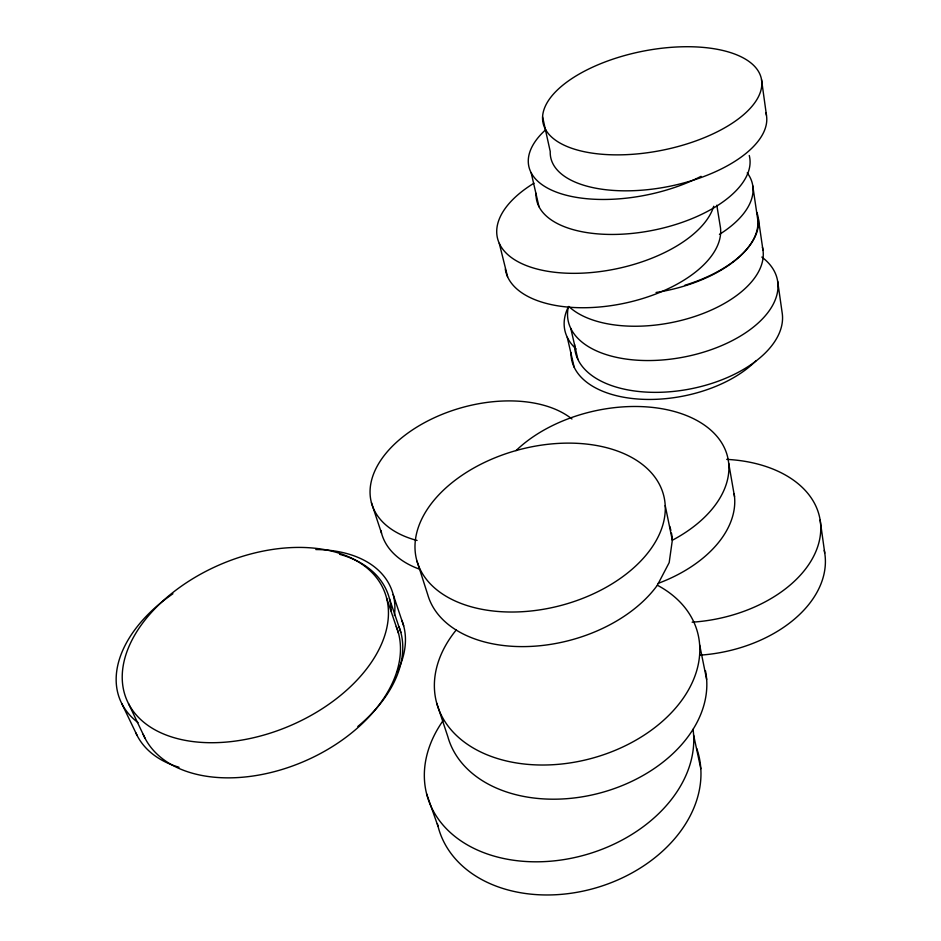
<?xml version="1.0" encoding="UTF-8"?>
<svg xmlns="http://www.w3.org/2000/svg" width="941" height="941" viewBox="0 0 941 941"><rect width="100%" height="100%" fill="white"/><g stroke="black" fill="none" stroke-linecap="round" stroke-linejoin="round"><path stroke-width="1.41" d="M456.173 630.035A135.139 94.029 -15.2 0 0 488.167 755.258A135.139 94.029 -15.2 0 0 669.251 714.913A135.139 94.029 -15.2 0 0 657.371 585.22L669.18 562.612L672.333 540.24A120.519 74.715 -12.7 0 0 698.398 421.297A120.519 74.715 -12.7 0 0 516.021 450.621M121.848 703.703L137.104 735.462M128.517 703.645L144.949 738.085M426.614 793.875L438.024 826.339M389.456 598.664L400.866 632.481M386.598 598.111A139.786 87.842 -23.1 0 1 208.961 742.696A139.786 87.842 -23.1 0 1 170.45 594.453A139.786 87.842 -23.1 0 1 386.598 598.111L398.525 633.317M393.173 594.524L403.665 625.824M436.742 703.233L447.822 736.627A133.022 94.665 -15.2 0 0 598.135 793.498A133.022 94.665 -15.2 0 0 705.456 670.745M371.436 502.717L381.528 533.171M417.039 561.224L427.814 594.9A125.753 81.444 -14.8 0 0 529.783 646.455A125.753 81.444 -14.8 0 0 657.371 585.22M499.283 243.378L507.587 276.795M531.183 172.791L538.993 206.761M567.27 337.337L574.163 367.225M570.799 328.421L577.88 359.38M542.592 116.907L550.238 151.501A109.909 51.555 -11.2 0 0 664.569 187.259A109.909 51.555 -11.2 0 0 765.868 112.685M693.635 735.18L700.822 768.75M665.216 505.576A127.647 80.632 -14.7 0 1 481.216 609.168A127.647 80.632 -14.7 0 1 474.017 467.889A127.647 80.632 -14.7 0 1 665.216 505.576L672.333 540.24A125.753 81.444 -14.8 0 0 671.474 533.124M699.669 645.008L706.644 679.484M728.699 463.278L734.521 496.601M716.819 205.209L720.512 228.004A109.627 56.519 -12 0 1 620.201 304.108A109.627 56.519 -12 0 1 505.293 269.044M758.258 218.018L762.963 250.094M752.776 185.883L757.623 218.771A105.357 54.166 -11.2 0 1 656.053 292.486M777.654 281.277L782.183 312.953A105.274 58.66 -10.8 0 1 682.601 390.268A105.274 58.66 -10.8 0 1 574.575 344.477M820.14 520.067L824.751 553.12M761.528 79.656A111.356 50.449 -11.3 0 1 604.792 154.465A111.356 50.449 -11.3 0 1 590.289 68.258A111.356 50.449 -11.3 0 1 761.528 79.656L766.468 115.32M756.058 360.685A101.969 57.178 -10.9 0 1 642.538 399.302A101.969 57.178 -10.9 0 1 571.011 352.687M576.068 348.935A103.204 56.448 -11 0 1 567.846 307.907M761.845 257.069A106.592 57.872 -10.9 0 1 695.387 354.463A106.592 57.872 -10.9 0 1 568.399 306.731M762.41 247.271A104.016 54.943 -11.1 0 1 690.553 317.811A104.016 54.943 -11.1 0 1 568.799 306.425M756.87 212.501A105.31 54.108 -11.2 0 1 732.122 262.48M731.075 263.233A105.31 54.108 -11.2 0 1 684.825 285.264M747.225 172.873A106.674 53.261 -11.3 0 1 719.442 234.391M713.725 206.244A111.062 55.543 -12.1 0 1 552.92 272.055A111.062 55.543 -12.1 0 1 533.982 183.189M701.045 176.332A110.073 51.873 -11.5 0 1 562.424 194.164A110.073 51.873 -11.5 0 1 545.686 129.74M749.259 155.488A108.662 52.908 -11.4 0 1 648.314 231.168A108.662 52.908 -11.4 0 1 536.076 193.305M824.245 550.356A121.024 80.644 -10.2 0 1 700.304 655.136M726.711 459.373A122.765 79.985 -10.3 0 1 819.54 539.911A122.765 79.985 -10.3 0 1 692.129 622.189M419.58 569.187A110.956 68.234 -15.8 0 1 380.905 530.512M417.075 540.475A112.426 67.505 -15.8 0 1 403.524 436.365A112.426 67.505 -15.8 0 1 571.94 418.98M734.156 493.802A118.837 75.48 -12.6 0 1 658.135 583.373M669.663 526.219A125.753 81.444 -14.8 0 1 670.862 530.336M315.811 549.544A123.424 77.75 -22.5 0 1 394.397 615.496M401.842 620.307A121.683 78.409 -22.8 0 1 397.173 672.109M179.025 767.268A127.258 81.585 -23.9 0 1 135.857 732.874M138.009 722.57A129.152 80.879 -23.5 0 1 172.921 593.759M399.066 626.871A132.011 85.184 -23.3 0 1 357.827 726.476M339.607 554.296A134.045 84.431 -22.9 0 1 391.244 611.18M396.279 626.494A137.574 88.666 -23.5 0 1 303.402 761.692A137.574 88.666 -23.5 0 1 143.173 734.345M696.74 748.46A135.163 101.205 -16.8 0 1 595.712 887.939A135.163 101.205 -16.8 0 1 437.389 823.634M693.035 729.287A137.339 100.722 -16.6 0 1 530.218 861.709A137.339 100.722 -16.6 0 1 443.199 720.453"/></g></svg>
